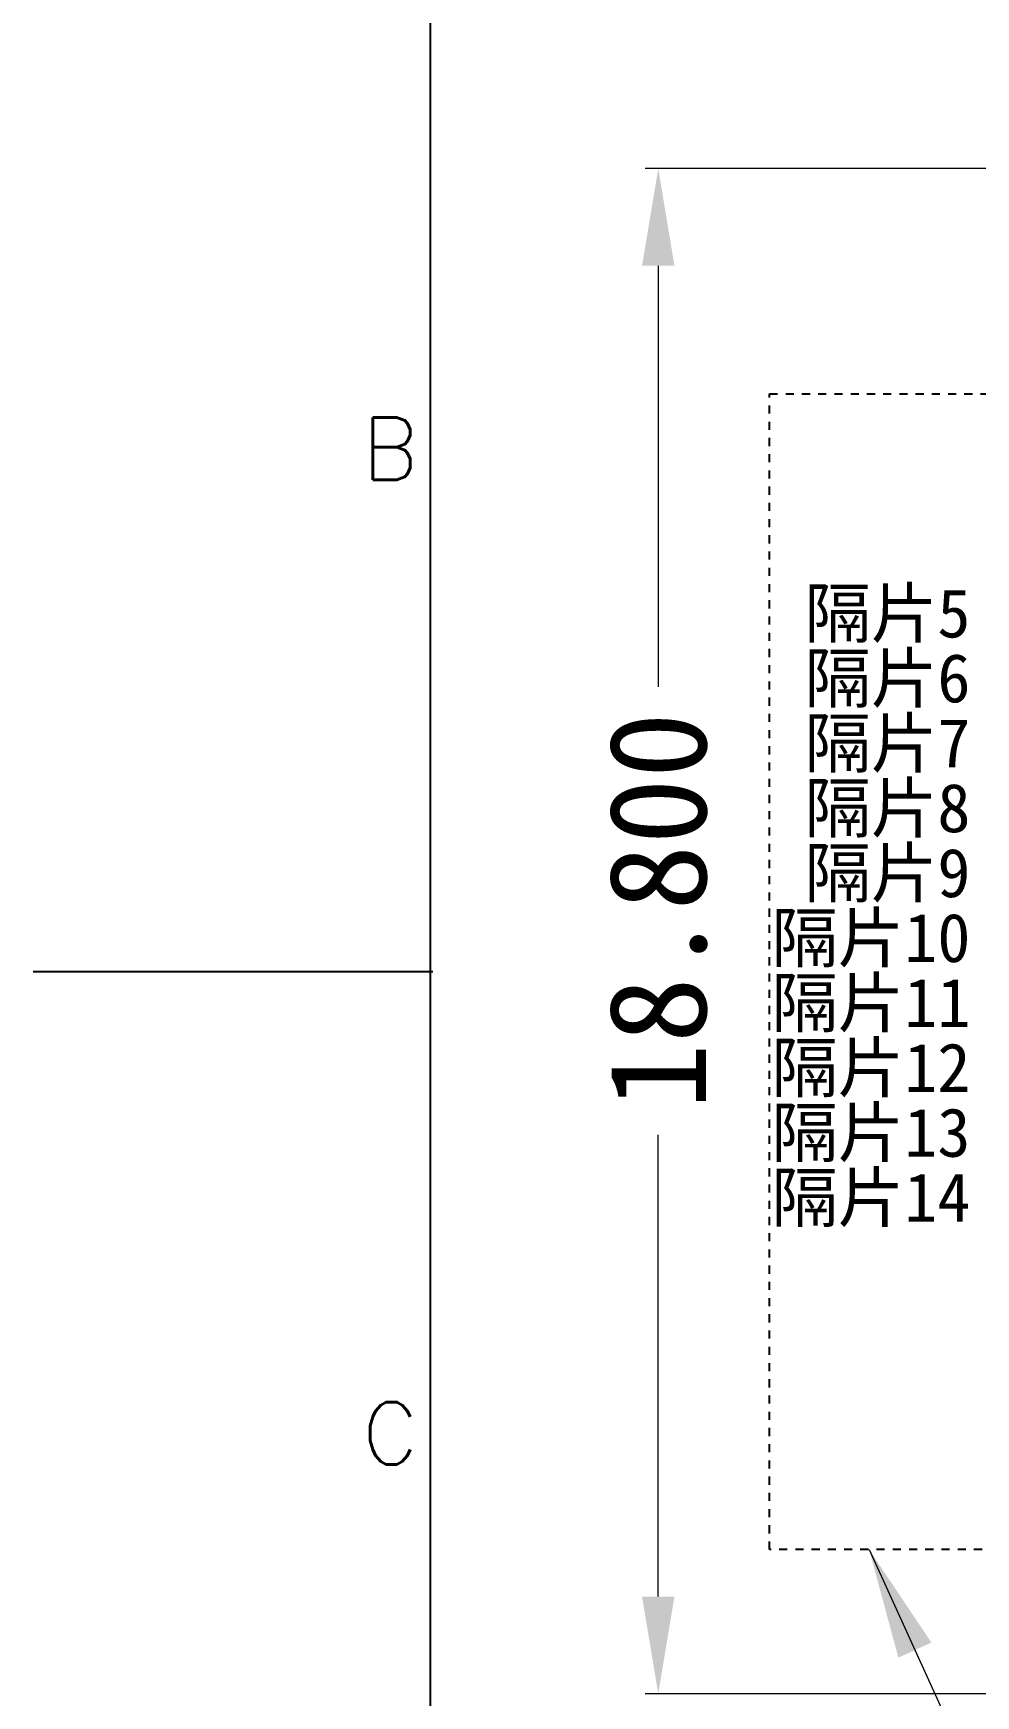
# Model space of a CAD drawing. Header units: millimetres. Extents: x -2108 to -1819, y 1464 to 1622.
# Drawn here: x -1895.14 to -1883.53, y 1532.94 to 1553.43 of the extents above; entities that cross this region are included whole.
import ezdxf
from ezdxf.enums import TextEntityAlignment as Align

# ---------------------------------------------------------------- set-up
doc = ezdxf.new("R2010")
doc.units = ezdxf.units.MM
doc.linetypes.add('CENTER', pattern=[0.6, 0.375, -0.075, 0.075, -0.075])
for name, color, linetype in [('hatch', 6, 'Continuous'), ('text', 7, 'Continuous'), ('厚', 7, 'Continuous')]:
    doc.layers.add(name, color=color, linetype=linetype)
doc.styles.add('Roman', font='romans', dxfattribs={"bigfont": 'bigfont'})
doc.dimstyles.new('副本 (2)水平', dxfattribs={"dimscale": 0.8, "dimtxt": 1.5, "dimasz": 1.5, "dimexe": 0.2, "dimexo": 0.1, "dimgap": 0.2, "dimtad": 0, "dimdec": 3, "dimrnd": 0.0005, "dimzin": 1, "dimdsep": 46, "dimtxsty": 'Standard', "dimcen": 0, "dimclrd": 192, "dimclre": 192, "dimclrt": 7, "dimazin": 0, "dimtfac": 1, "dimtdec": 3, "dimtofl": 0, "dimtmove": 0, "dimatfit": 3, "dimfxl": 1, "dimtolj": 1, "dimlwd": 13, "dimlwe": 13, "dimarcsym": 0})
doc.dimstyles.new('副本水平', dxfattribs={"dimscale": 1.7, "dimtxt": 1.2, "dimasz": 0.8, "dimexe": 0.5, "dimexo": 0.5, "dimgap": 0.2, "dimtad": 0, "dimrnd": 0.0005, "dimzin": 9, "dimdsep": 46, "dimtxsty": 'Standard', "dimcen": 0, "dimclrd": 192, "dimclre": 192, "dimclrt": 7, "dimazin": 2, "dimtfac": 1, "dimtofl": 0, "dimtmove": 0, "dimatfit": 3, "dimfxl": 1, "dimtolj": 1, "dimlwd": 9, "dimlwe": 9, "dimarcsym": 0})

# ---------------------------------------------------------------- blocks, each defined once
blk = doc.blocks.new('*D44')
at = {"color": 192, "lineweight": 13, "transparency": 16777216}
for p, q in [((-1878.942, 1551.763), (-1887.598, 1551.763)), ((-1887.438, 1550.563), (-1887.438, 1545.374)), ((-1887.438, 1534.163), (-1887.438, 1539.854)), ((-1878.942, 1532.963), (-1887.598, 1532.963))]:
    blk.add_line(p, q, dxfattribs=at)
at = {"color": 192, "transparency": 16777216}
for points in [[(-1887.638, 1550.563), (-1887.238, 1550.563), (-1887.438, 1551.763)], [(-1887.638, 1534.163), (-1887.238, 1534.163), (-1887.438, 1532.963)]]:
    blk.add_solid(points, dxfattribs=at)
at = {"layer": 'Defpoints', "color": 0, "transparency": 16777216}
for p in [(-1878.862, 1551.763), (-1887.438, 1532.963), (-1878.862, 1532.963)]:
    blk.add_point(p, dxfattribs=at)
at = {"color": 7, "transparency": 16777216, "insert": (-1887.438, 1542.614), "char_height": 1.2, "attachment_point": 5, "rotation": 90}
blk.add_mtext('\\A1;18.800', dxfattribs=at)
blk = doc.blocks.new('fdsah')
at = {"layer": 'text'}
for q in [(-99.9658, 4.9345), (-99.2951, 4.9345)]:
    blk.add_line((-99.0601, 4.9345), q, dxfattribs=at)
blk.add_lwpolyline([(-99.0658, 9.399), (-86.5124, 9.399), (-86.5124, 2.2179), (-93.9111, 2.2179), (-93.9111, 0.47), (-95.3318, 0.47), (-96.773, 0.47), (-99.0658, 0.47)], close=True, dxfattribs=at)
at = {"layer": 'text', "style": 'Roman'}
for s, p in [('B', (-99.1566, 6.0506)), ('C', (-99.1566, 3.8183))]:
    blk.add_text(s, height=0.141, dxfattribs=at).set_placement(p, align=Align.CENTER)
at = {"layer": 'text', "color": 0, "style": 'Roman', "flags": 8}
for tag, p in [('FNAME', (-99.3421, 5.5454)), ('REVDATE', (-99.3421, 3.2897)), ('USER', (-99.3421, 0.47))]:
    blk.add_attdef(tag, p, '', height=0.141, rotation=90, dxfattribs=at)

msp = doc.modelspace()

# ---------------------------------------------------------------- linework, layer by layer
at = {"layer": '厚', "color": 2, "linetype": 'CENTER', "ltscale": 0.1}
msp.add_lwpolyline([(-1886.0674, 1548.9865), (-1883.0488, 1548.9865), (-1883.0488, 1534.7413), (-1886.0674, 1534.7413)], close=True, dxfattribs=at)

# ---------------------------------------------------------------- block references
at = {"layer": 'hatch', "xscale": 5.435755694999896, "yscale": 5.435755694999896, "zscale": 5.435755694999896}
msp.add_blockref('fdsah', (-1351.7478, 1515.0372), dxfattribs=at)

# ---------------------------------------------------------------- texts
at = {"color": 7, "char_height": 0.6, "attachment_point": 3}
for s, insert in [('{\\fFangSong_GB2312|b0|i0|c134|p49;隔片5}', (-1883.5917, 1546.5825)), ('{\\fFangSong_GB2312|b0|i0|c134|p49;隔片6}', (-1883.5917, 1545.7825)), ('{\\fFangSong_GB2312|b0|i0|c134|p49;隔片7}', (-1883.5917, 1544.9825)), ('{\\fFangSong_GB2312|b0|i0|c134|p49;隔片8}', (-1883.5917, 1544.1825)), ('{\\fFangSong_GB2312|b0|i0|c134|p49;隔片9}', (-1883.5917, 1543.3825)), ('{\\fFangSong_GB2312|b0|i0|c134|p49;隔片10}', (-1883.5917, 1542.5825)), ('{\\fFangSong_GB2312|b0|i0|c134|p49;隔片11}', (-1883.5917, 1541.7825)), ('{\\fFangSong_GB2312|b0|i0|c134|p49;隔片12}', (-1883.5917, 1540.9825)), ('{\\fFangSong_GB2312|b0|i0|c134|p49;隔片13}', (-1883.5917, 1540.1825)), ('{\\fFangSong_GB2312|b0|i0|c134|p49;隔片14}', (-1883.5917, 1539.3825))]:
    msp.add_mtext(s, dxfattribs=dict(at, insert=insert))

# ---------------------------------------------------------------- dimensions: what is measured, and where the dimension line sits
dim = msp.add_linear_dim(base=(-1887.4376, 1532.9625), p1=(-1878.8618, 1551.7625), p2=(-1878.8618, 1532.9625), angle=90, dimstyle='副本 (2)水平')
dim.commit()
dim.dimension.update_dxf_attribs({"geometry": '*D44', "text_midpoint": (-1887.4376, 1542.6139), "dimtype": 160})

# ---------------------------------------------------------------- leaders
at = {"layer": '厚', "color": 0}
msp.add_leader([(-1884.8398, 1534.7413), (-1882.9778, 1530.6514), (-1878.7237, 1530.6514)], dimstyle='副本水平', override={"dimgap": 0.2, "dimtad": 0}, dxfattribs=at)

doc.saveas('drawing.dxf')
